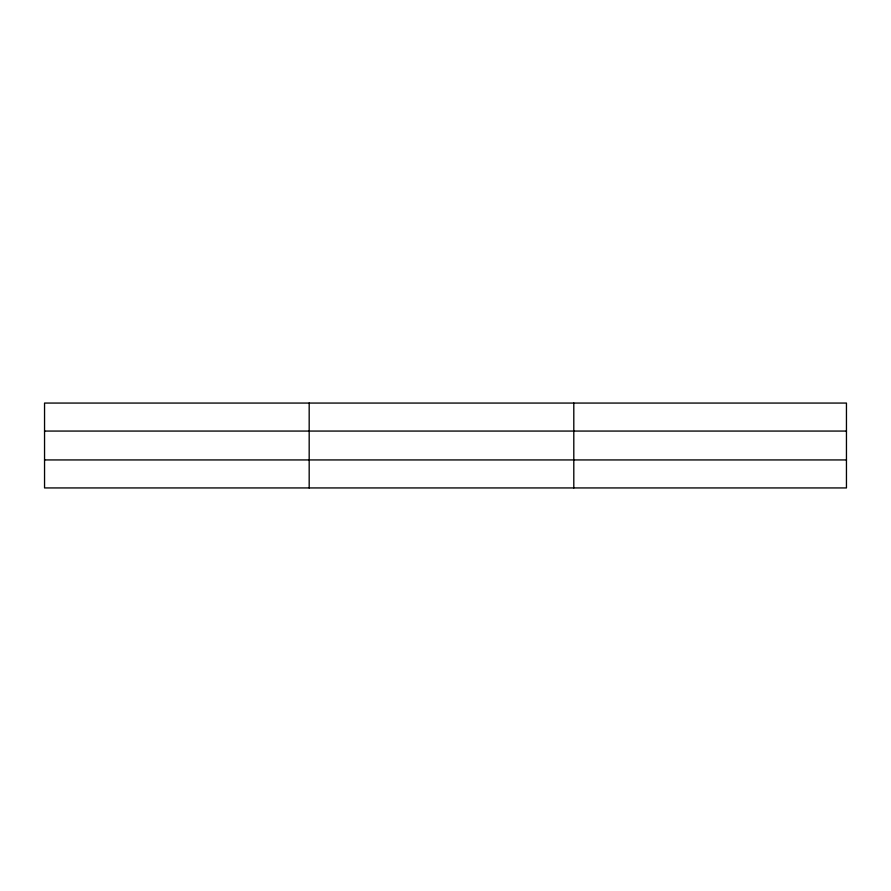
<?xml version="1.0" encoding="UTF-8"?>
<svg xmlns="http://www.w3.org/2000/svg" width="891" height="891" viewBox="0 0 891 891"><rect width="100%" height="100%" fill="white"/><g stroke="black" fill="none" stroke-linecap="round" stroke-linejoin="round"><path stroke-width="1.34" d="M309.177 487.934L309.177 403.066M573.804 487.934L573.804 403.066M846.45 459.934L846.45 487.934L44.55 487.934L44.55 403.066L846.45 403.066L846.45 459.934L44.55 459.934M44.55 431.066L846.45 431.066"/></g></svg>
